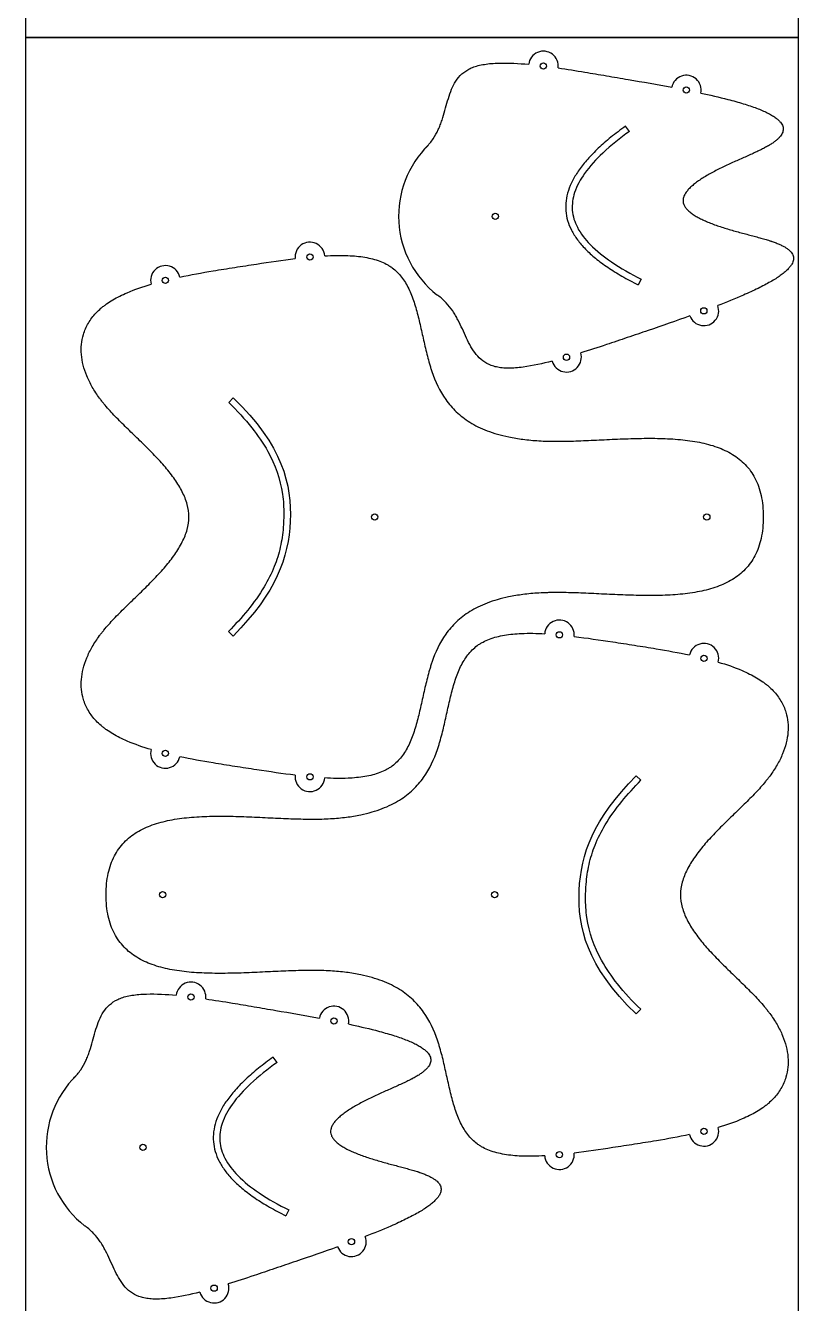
# Model space of a CAD drawing. Header units: inches. Extents: x 132 to 1257, y -131 to 658.
# Drawn here: x 342.8 to 402.8, y 459.9 to 559.1 of the extents above; entities that cross this region are included whole.
import ezdxf

# ---------------------------------------------------------------- set-up
doc = ezdxf.new("R2010")
doc.units = ezdxf.units.IN
doc.header["$MEASUREMENT"] = 0
doc.layers.add('Default', color=7, linetype='Continuous', true_color=0x000000)

msp = doc.modelspace()

# ---------------------------------------------------------------- linework, layer by layer
for p, q in [((389.659, 550.87), (389.364, 551.284)), ((390.569, 539.419), (390.343, 538.964)), ((358.549, 529.832), (358.901, 530.198)), ((358.539, 512.068), (358.901, 511.713)), ((390.545, 500.517), (390.182, 500.873)), ((390.534, 482.754), (390.182, 482.388)), ((362.302, 478.624), (362.007, 479.037)), ((363.212, 467.173), (362.986, 466.718))]:
    msp.add_line(p, q)
for centre in [(382.981, 555.949), (394.077, 554.08), (379.248, 544.281), (364.856, 541.126), (353.639, 539.31), (395.438, 536.947), (384.777, 533.349), (369.89, 520.955), (395.665, 520.955), (384.227, 511.802), (395.444, 509.986), (353.639, 502.6), (364.856, 500.784), (353.418, 491.631), (379.193, 491.631), (355.624, 483.703), (366.72, 481.834), (395.444, 473.276), (351.891, 472.035), (384.227, 471.46), (368.081, 464.701), (357.42, 461.103)]:
    msp.add_circle(centre, 0.243)
for centre, radius, start, end in [((382.981, 555.949), 1.15, 352.35281, 173.16351), ((394.077, 554.08), 1.15, 348.38206, 169.01779), ((379.49, 544.3), 7.749, 134.68144, 232.00163), ((364.856, 541.126), 1.15, 4.49243, 186.21622), ((353.639, 539.31), 1.15, 12.88306, 194.89535), ((395.438, 536.947), 1.15, 200.0704, 20.70522), ((384.777, 533.349), 1.15, 195.92068, 16.73535), ((384.227, 511.802), 1.15, 353.78379, 175.50666), ((395.444, 509.986), 1.15, 345.10257, 167.11691), ((353.639, 502.6), 1.15, 165.10257, 347.11691), ((364.856, 500.784), 1.15, 173.78379, 355.50666), ((355.624, 483.703), 1.15, 352.35281, 173.16351), ((366.72, 481.834), 1.15, 348.38206, 169.01779), ((352.134, 472.054), 7.749, 134.68144, 232.00163), ((395.444, 473.276), 1.15, 192.88306, 14.89535), ((384.227, 471.46), 1.15, 184.49243, 6.21622), ((368.081, 464.701), 1.15, 200.0704, 20.70522), ((357.42, 461.103), 1.15, 195.92068, 16.73535)]:
    msp.add_arc(centre, radius, start, end)
for points, knots in [([(373.815, 549.577), (373.834, 549.595), (373.854, 549.614), (374.079, 549.838), (374.262, 550.059), (374.578, 550.526), (374.709, 550.762), (374.879, 551.131), (374.931, 551.254), (375.027, 551.502), (375.071, 551.626), (375.196, 552.002), (375.269, 552.255), (375.408, 552.755), (375.476, 553.01), (375.618, 553.496), (375.694, 553.738), (375.869, 554.197), (375.969, 554.419), (376.211, 554.836), (376.351, 555.028), (376.693, 555.383), (376.89, 555.535), (377.228, 555.728), (377.352, 555.787), (377.621, 555.894), (377.763, 555.939), (378.07, 556.019), (378.233, 556.052), (378.576, 556.107), (378.757, 556.128), (379.134, 556.16), (379.332, 556.17), (380.296, 556.195), (381.061, 556.142), (381.839, 556.086)], [66.281424, 66.281424, 66.281424, 66.281424, 66.440526, 66.440526, 68.157779, 68.157779, 69.77307, 69.77307, 70.562433, 70.562433, 71.347091, 71.347091, 72.905441, 72.905441, 74.422825, 74.422825, 75.902387, 75.902387, 77.333066, 77.333066, 78.746494, 78.746494, 80.233136, 80.233136, 81.043621, 81.043621, 81.933755, 81.933755, 82.910006, 82.910006, 83.980114, 83.980114, 85.143028, 85.143028, 89.671428, 89.671428, 89.671428, 89.671428]), ([(384.12, 555.796), (384.808, 555.697), (385.502, 555.588), (386.751, 555.383), (387.312, 555.288), (388.155, 555.145), (388.437, 555.096), (389.002, 555), (389.285, 554.951), (390.695, 554.709), (391.823, 554.512), (392.948, 554.299)], [178.638265, 178.638265, 178.638265, 178.638265, 182.755607, 182.755607, 186.111239, 186.111239, 187.803421, 187.803421, 189.49543, 189.49543, 196.254512, 196.254512, 196.254512, 196.254512]), ([(395.203, 553.849), (395.904, 553.696), (396.601, 553.537), (397.503, 553.304), (397.711, 553.249), (398.114, 553.137), (398.308, 553.08), (398.682, 552.966), (398.862, 552.909), (399.206, 552.794), (399.371, 552.736), (399.682, 552.619), (399.829, 552.56), (400.106, 552.44), (400.236, 552.38), (400.477, 552.26), (400.59, 552.199), (400.796, 552.077), (400.891, 552.016), (401.061, 551.893), (401.139, 551.832), (401.274, 551.708), (401.334, 551.646), (401.427, 551.532), (401.462, 551.481), (401.52, 551.378), (401.544, 551.327), (401.596, 551.174), (401.607, 551.071), (401.588, 550.913), (401.575, 550.861), (401.538, 550.757), (401.513, 550.705), (401.453, 550.6), (401.417, 550.547), (401.333, 550.441), (401.284, 550.388), (401.177, 550.282), (401.117, 550.228), (400.986, 550.12), (400.915, 550.066), (400.76, 549.957), (400.677, 549.902), (400.499, 549.792), (400.404, 549.736), (400.257, 549.654), (400.205, 549.625), (400.126, 549.583), (400.099, 549.569), (400.044, 549.541), (400.017, 549.527), (399.872, 549.453), (399.754, 549.396), (399.509, 549.279), (399.382, 549.22), (399.12, 549.101), (398.986, 549.041), (398.711, 548.918), (398.57, 548.856), (398.286, 548.73), (398.142, 548.666), (397.704, 548.47), (397.411, 548.337), (396.833, 548.064), (396.545, 547.922), (396.127, 547.702), (395.992, 547.629), (395.727, 547.48), (395.599, 547.404), (395.351, 547.252), (395.231, 547.176), (395.003, 547.021), (394.894, 546.943), (394.69, 546.786), (394.593, 546.707), (394.416, 546.549), (394.333, 546.469), (394.187, 546.311), (394.121, 546.231), (394.008, 546.071), (393.96, 545.992), (393.885, 545.833), (393.856, 545.754), (393.823, 545.595), (393.817, 545.518), (393.829, 545.361), (393.848, 545.286), (393.906, 545.135), (393.946, 545.061), (394.045, 544.916), (394.105, 544.845), (394.241, 544.706), (394.32, 544.637), (394.489, 544.503), (394.583, 544.438), (394.783, 544.31), (394.891, 544.247), (395.118, 544.124), (395.237, 544.065), (395.487, 543.948), (395.617, 543.891), (395.886, 543.78), (396.025, 543.726), (396.309, 543.621), (396.454, 543.57), (396.902, 543.419), (397.209, 543.324), (397.822, 543.145), (398.132, 543.06), (398.595, 542.936), (398.747, 542.896), (399.048, 542.816), (399.197, 542.777), (399.487, 542.7), (399.63, 542.661), (399.907, 542.585), (400.042, 542.547), (400.302, 542.471), (400.428, 542.433), (400.582, 542.383), (400.612, 542.373), (400.656, 542.359), (400.671, 542.354), (400.7, 542.344), (400.714, 542.339), (400.784, 542.315), (400.84, 542.295), (400.998, 542.237), (401.101, 542.197), (401.294, 542.116), (401.385, 542.075), (401.555, 541.992), (401.634, 541.95), (401.78, 541.864), (401.848, 541.821), (401.971, 541.732), (402.027, 541.688), (402.127, 541.597), (402.171, 541.551), (402.248, 541.456), (402.28, 541.409), (402.333, 541.311), (402.354, 541.262), (402.399, 541.109), (402.404, 541.006), (402.377, 540.847), (402.362, 540.793), (402.321, 540.682), (402.294, 540.627), (402.222, 540.499), (402.172, 540.429), (402.058, 540.285), (401.992, 540.212), (401.843, 540.064), (401.759, 539.988), (401.575, 539.836), (401.473, 539.758), (401.255, 539.601), (401.136, 539.521), (400.881, 539.359), (400.745, 539.278), (400.457, 539.113), (400.304, 539.03), (399.983, 538.861), (399.814, 538.777), (399.462, 538.605), (399.279, 538.519), (398.9, 538.344), (398.703, 538.257), (397.848, 537.884), (397.183, 537.615), (396.514, 537.354)], [-72.816026, -72.816026, -72.816026, -72.816026, -68.589873, -68.589873, -67.318559, -67.318559, -66.122832, -66.122832, -65.008373, -65.008373, -63.980459, -63.980459, -63.043719, -63.043719, -62.201904, -62.201904, -61.451838, -61.451838, -60.790377, -60.790377, -60.212575, -60.212575, -59.710607, -59.710607, -59.34825, -59.34825, -59.018837, -59.018837, -58.399227, -58.399227, -58.086655, -58.086655, -57.74977, -57.74977, -57.37673, -57.37673, -56.958624, -56.958624, -56.489084, -56.489084, -55.962098, -55.962098, -55.376278, -55.376278, -54.729328, -54.729328, -54.382478, -54.382478, -54.203118, -54.203118, -54.019795, -54.019795, -53.249094, -53.249094, -52.425275, -52.425275, -51.557418, -51.557418, -50.654943, -50.654943, -49.727457, -49.727457, -47.836157, -47.836157, -45.968244, -45.968244, -45.060568, -45.060568, -44.184895, -44.184895, -43.349856, -43.349856, -42.56342, -42.56342, -41.835174, -41.835174, -41.168427, -41.168427, -40.565886, -40.565886, -40.025571, -40.025571, -39.537699, -39.537699, -39.081218, -39.081218, -38.624883, -38.624883, -38.137186, -38.137186, -37.597086, -37.597086, -36.994805, -36.994805, -36.328357, -36.328357, -35.600442, -35.600442, -34.814361, -34.814361, -33.979691, -33.979691, -33.104393, -33.104393, -32.197087, -32.197087, -30.329859, -30.329859, -28.439111, -28.439111, -27.511829, -27.511829, -26.609496, -26.609496, -25.741712, -25.741712, -24.91789, -24.91789, -24.147102, -24.147102, -23.963744, -23.963744, -23.873548, -23.873548, -23.784347, -23.784347, -23.437413, -23.437413, -22.790272, -22.790272, -22.204236, -22.204236, -21.677015, -21.677015, -21.207228, -21.207228, -20.788883, -20.788883, -20.415634, -20.415634, -20.078601, -20.078601, -19.765978, -19.765978, -19.146676, -19.146676, -18.817645, -18.817645, -18.4558, -18.4558, -17.954371, -17.954371, -17.377174, -17.377174, -16.71635, -16.71635, -15.966935, -15.966935, -15.125773, -15.125773, -14.18967, -14.18967, -13.162347, -13.162347, -12.048425, -12.048425, -10.853183, -10.853183, -9.582298, -9.582298, -5.347406, -5.347406, -5.347406, -5.347406]), ([(389.659, 550.87), (388.936, 550.354), (387.678, 549.362), (386.205, 547.774), (385.344, 546.251), (385.119, 544.748), (385.578, 543.299), (386.67, 541.931), (388.374, 540.596), (389.773, 539.815), (390.569, 539.419)], [0, 0, 0, 0, 1.049184, 1.888498, 2.547012, 3.094922, 3.642833, 4.301347, 5.14066, 6.189845, 6.189845, 6.189845, 6.189845]), ([(354.76, 539.567), (355.606, 539.746), (356.473, 539.904), (357.895, 540.142), (358.457, 540.231), (359.303, 540.363), (359.586, 540.406), (360.152, 540.493), (360.436, 540.537), (361.719, 540.733), (362.736, 540.883), (363.713, 541.002)], [3.971599, 3.971599, 3.971599, 3.971599, 8.279163, 8.279163, 11.085528, 11.085528, 12.49933, 12.49933, 13.913271, 13.913271, 18.900227, 18.900227, 18.900227, 18.900227]), ([(366.002, 541.216), (366.608, 541.248), (367.21, 541.262), (368.033, 541.227), (368.254, 541.213), (368.691, 541.169), (368.908, 541.141), (369.325, 541.07), (369.528, 541.027), (369.914, 540.926), (370.101, 540.868), (370.455, 540.734), (370.623, 540.659), (370.865, 540.53), (370.942, 540.486), (371.091, 540.392), (371.163, 540.343), (371.373, 540.188), (371.503, 540.076), (371.874, 539.71), (372.083, 539.434), (372.453, 538.829), (372.61, 538.498), (372.887, 537.805), (373.006, 537.434), (373.221, 536.677), (373.318, 536.279), (373.501, 535.483), (373.59, 535.071), (373.772, 534.256), (373.866, 533.846), (374.024, 533.237), (374.079, 533.035), (374.167, 532.735), (374.198, 532.636), (374.26, 532.438), (374.293, 532.34), (374.591, 531.47), (374.929, 530.73), (375.645, 529.718), (375.914, 529.404), (376.54, 528.809), (376.892, 528.54), (377.476, 528.178), (377.687, 528.061), (378.135, 527.841), (378.372, 527.738), (378.873, 527.546), (379.138, 527.458), (379.696, 527.296), (379.991, 527.224), (380.654, 527.086), (381.024, 527.026), (381.807, 526.925), (382.22, 526.888), (382.857, 526.85), (383.08, 526.841), (383.361, 526.833), (383.418, 526.832), (383.534, 526.829), (383.593, 526.828), (383.77, 526.826), (383.888, 526.825), (384.252, 526.825), (384.498, 526.827), (384.997, 526.837), (385.251, 526.844), (385.767, 526.861), (386.029, 526.872), (386.558, 526.894), (386.826, 526.907), (387.64, 526.945), (388.187, 526.972), (389.285, 527.018), (389.841, 527.038), (390.936, 527.058), (391.486, 527.06), (392.557, 527.034), (393.088, 527.006), (394.11, 526.91), (394.611, 526.842), (395.562, 526.652), (396.02, 526.532), (396.877, 526.224), (397.28, 526.04), (398.02, 525.587), (398.354, 525.326), (398.952, 524.703), (399.202, 524.351), (399.511, 523.76), (399.602, 523.548), (399.763, 523.098), (399.83, 522.861), (399.941, 522.359), (399.981, 522.095), (400.038, 521.539), (400.051, 521.247), (400.051, 520.955), (400.051, 520.664), (400.038, 520.372), (399.981, 519.816), (399.94, 519.551), (399.83, 519.05), (399.763, 518.812), (399.602, 518.362), (399.511, 518.15), (399.202, 517.559), (398.951, 517.207), (398.354, 516.584), (398.02, 516.323), (397.279, 515.87), (396.876, 515.686), (396.019, 515.378), (395.56, 515.258), (394.61, 515.068), (394.108, 515), (393.086, 514.904), (392.555, 514.877), (391.484, 514.85), (390.934, 514.852), (389.838, 514.873), (389.283, 514.893), (388.185, 514.939), (387.638, 514.966), (386.823, 515.004), (386.555, 515.016), (386.026, 515.039), (385.764, 515.049), (385.248, 515.067), (384.994, 515.074), (384.495, 515.083), (384.25, 515.086), (383.886, 515.086), (383.767, 515.085), (383.59, 515.082), (383.531, 515.081), (383.416, 515.079), (383.358, 515.077), (383.077, 515.069), (382.854, 515.06), (382.218, 515.022), (381.804, 514.985), (381.022, 514.884), (380.651, 514.824), (379.988, 514.685), (379.694, 514.614), (379.136, 514.452), (378.872, 514.364), (378.371, 514.172), (378.134, 514.069), (377.686, 513.848), (377.475, 513.732), (376.891, 513.369), (376.539, 513.101), (375.914, 512.506), (375.644, 512.192), (374.929, 511.18), (374.591, 510.44), (374.293, 509.57), (374.26, 509.472), (374.198, 509.275), (374.167, 509.175), (374.079, 508.875), (374.024, 508.674), (373.866, 508.065), (373.772, 507.655), (373.59, 506.84), (373.501, 506.428), (373.318, 505.632), (373.221, 505.234), (373.007, 504.477), (372.887, 504.106), (372.611, 503.413), (372.454, 503.083), (372.084, 502.477), (371.875, 502.201), (371.504, 501.835), (371.374, 501.723), (371.165, 501.569), (371.093, 501.52), (370.943, 501.426), (370.866, 501.381), (370.625, 501.253), (370.456, 501.178), (370.103, 501.043), (369.916, 500.985), (369.53, 500.884), (369.328, 500.841), (368.911, 500.77), (368.694, 500.741), (368.257, 500.698), (368.036, 500.683), (367.212, 500.648), (366.609, 500.663), (366.002, 500.694)], [22.654299, 22.654299, 22.654299, 22.654299, 25.624027, 25.624027, 26.717217, 26.717217, 27.790757, 27.790757, 28.804588, 28.804588, 29.761763, 29.761763, 30.669158, 30.669158, 31.107817, 31.107817, 31.538749, 31.538749, 32.388353, 32.388353, 34.101678, 34.101678, 35.893377, 35.893377, 37.794652, 37.794652, 39.791087, 39.791087, 41.84629, 41.84629, 43.930282, 43.930282, 44.966261, 44.966261, 45.481062, 45.481062, 45.993384, 45.993384, 50.036979, 50.036979, 52.08727, 52.08727, 54.281599, 54.281599, 55.467806, 55.467806, 56.737891, 56.737891, 58.108935, 58.108935, 59.597778, 59.597778, 61.44257, 61.44257, 63.48157, 63.48157, 64.581653, 64.581653, 64.865377, 64.865377, 65.152636, 65.152636, 65.737396, 65.737396, 66.944936, 66.944936, 68.197135, 68.197135, 69.48663, 69.48663, 70.805834, 70.805834, 73.502462, 73.502462, 76.217794, 76.217794, 78.89772, 78.89772, 81.488987, 81.488987, 83.94866, 83.94866, 86.254293, 86.254293, 88.418413, 88.418413, 90.505477, 90.505477, 92.638756, 92.638756, 93.769087, 93.769087, 94.976591, 94.976591, 96.283992, 96.283992, 97.712362, 97.712362, 97.712362, 99.140946, 99.140946, 100.448528, 100.448528, 101.656188, 101.656188, 102.786663, 102.786663, 104.920237, 104.920237, 107.007648, 107.007648, 109.172192, 109.172192, 111.478317, 111.478317, 113.938523, 113.938523, 116.530327, 116.530327, 119.210757, 119.210757, 121.92653, 121.92653, 124.623497, 124.623497, 125.942823, 125.942823, 127.232405, 127.232405, 128.484651, 128.484651, 129.692198, 129.692198, 130.276945, 130.276945, 130.564194, 130.564194, 130.847906, 130.847906, 131.947934, 131.947934, 133.98681, 133.98681, 135.831468, 135.831468, 137.319679, 137.319679, 138.690181, 138.690181, 139.959805, 139.959805, 141.145621, 141.145621, 143.339332, 143.339332, 145.389148, 145.389148, 149.431898, 149.431898, 149.944115, 149.944115, 150.45881, 150.45881, 151.494574, 151.494574, 153.578136, 153.578136, 155.632949, 155.632949, 157.629028, 157.629028, 159.530007, 159.530007, 161.321451, 161.321451, 163.034475, 163.034475, 163.883876, 163.883876, 164.314682, 164.314682, 164.753197, 164.753197, 165.660264, 165.660264, 166.617058, 166.617058, 167.630468, 167.630468, 168.703558, 168.703558, 169.796393, 169.796393, 172.770935, 172.770935, 172.770935, 172.770935]), ([(352.528, 502.896), (351.893, 503.087), (351.274, 503.296), (350.477, 503.638), (350.284, 503.727), (349.912, 503.913), (349.734, 504.009), (349.393, 504.21), (349.23, 504.314), (348.997, 504.479), (348.922, 504.534), (348.813, 504.619), (348.777, 504.648), (348.707, 504.705), (348.673, 504.734), (348.506, 504.878), (348.378, 504.999), (348.03, 505.369), (347.828, 505.634), (347.497, 506.197), (347.369, 506.488), (347.123, 507.3), (347.075, 507.823), (347.138, 508.626), (347.185, 508.9), (347.325, 509.458), (347.42, 509.74), (347.655, 510.309), (347.799, 510.596), (348.13, 511.172), (348.322, 511.462), (348.581, 511.813), (348.636, 511.886), (348.72, 511.994), (348.749, 512.03), (348.807, 512.103), (348.836, 512.139), (348.987, 512.323), (349.111, 512.468), (349.37, 512.758), (349.504, 512.903), (349.78, 513.194), (349.922, 513.34), (350.359, 513.781), (350.663, 514.078), (351.272, 514.667), (351.581, 514.964), (352.192, 515.564), (352.497, 515.868), (353.08, 516.478), (353.365, 516.788), (353.891, 517.409), (354.139, 517.725), (354.579, 518.356), (354.777, 518.677), (355.102, 519.319), (355.234, 519.644), (355.413, 520.298), (355.462, 520.624), (355.462, 521.286), (355.413, 521.612), (355.234, 522.266), (355.102, 522.591), (354.778, 523.233), (354.58, 523.554), (354.14, 524.185), (353.891, 524.501), (353.366, 525.121), (353.082, 525.431), (352.499, 526.041), (352.194, 526.345), (351.583, 526.944), (351.274, 527.242), (350.665, 527.831), (350.362, 528.127), (349.924, 528.568), (349.782, 528.714), (349.506, 529.005), (349.372, 529.15), (349.113, 529.44), (348.989, 529.585), (348.838, 529.769), (348.809, 529.805), (348.751, 529.878), (348.722, 529.914), (348.638, 530.022), (348.583, 530.095), (348.324, 530.446), (348.132, 530.735), (347.8, 531.312), (347.657, 531.598), (347.421, 532.167), (347.326, 532.449), (347.186, 533.007), (347.139, 533.281), (347.074, 534.084), (347.122, 534.606), (347.368, 535.418), (347.496, 535.71), (347.826, 536.273), (348.027, 536.538), (348.376, 536.909), (348.503, 537.03), (348.67, 537.174), (348.704, 537.203), (348.774, 537.26), (348.81, 537.289), (348.919, 537.374), (348.994, 537.429), (349.227, 537.594), (349.39, 537.698), (349.73, 537.899), (349.908, 537.995), (350.28, 538.181), (350.473, 538.27), (351.271, 538.613), (351.892, 538.823), (352.528, 539.015)], [195.225961, 195.225961, 195.225961, 195.225961, 198.45186, 198.45186, 199.501694, 199.501694, 200.501773, 200.501773, 201.451212, 201.451212, 201.909082, 201.909082, 202.133851, 202.133851, 202.356021, 202.356021, 203.220879, 203.220879, 204.861406, 204.861406, 206.432272, 206.432272, 209.033486, 209.033486, 210.40788, 210.40788, 211.873517, 211.873517, 213.452669, 213.452669, 215.162851, 215.162851, 215.612916, 215.612916, 215.841362, 215.841362, 216.072118, 216.072118, 217.017786, 217.017786, 217.996346, 217.996346, 219.003373, 219.003373, 221.070869, 221.070869, 223.194958, 223.194958, 225.309078, 225.309078, 227.368774, 227.368774, 229.332615, 229.332615, 231.172169, 231.172169, 232.884642, 232.884642, 234.510237, 234.510237, 236.135311, 236.135311, 237.847192, 237.847192, 239.686068, 239.686068, 241.649171, 241.649171, 243.708114, 243.708114, 245.821516, 245.821516, 247.944976, 247.944976, 250.011991, 250.011991, 251.018833, 251.018833, 251.997252, 251.997252, 252.942822, 252.942822, 253.173559, 253.173559, 253.401989, 253.401989, 253.852024, 253.852024, 255.562118, 255.562118, 257.141211, 257.141211, 258.606786, 258.606786, 259.981075, 259.981075, 262.581718, 262.581718, 264.152615, 264.152615, 265.792936, 265.792936, 266.657613, 266.657613, 266.87973, 266.87973, 267.104444, 267.104444, 267.562199, 267.562199, 268.511395, 268.511395, 269.511227, 269.511227, 270.560825, 270.560825, 273.794095, 273.794095, 273.794095, 273.794095]), ([(383.672, 533.034), (382.913, 532.856), (382.166, 532.683), (381.211, 532.555), (381.014, 532.534), (380.637, 532.506), (380.454, 532.498), (380.107, 532.498), (379.94, 532.504), (379.625, 532.535), (379.477, 532.557), (379.195, 532.62), (379.063, 532.659), (378.698, 532.796), (378.48, 532.914), (378.086, 533.211), (377.917, 533.378), (377.612, 533.752), (377.478, 533.955), (377.232, 534.381), (377.119, 534.608), (376.902, 535.066), (376.795, 535.307), (376.579, 535.779), (376.467, 536.017), (376.284, 536.368), (376.22, 536.485), (376.086, 536.714), (376.016, 536.827), (375.789, 537.165), (375.623, 537.378), (375.237, 537.789), (375.021, 537.978), (374.764, 538.163), (374.742, 538.179), (374.72, 538.194)], [21.337342, 21.337342, 21.337342, 21.337342, 25.86095, 25.86095, 27.024377, 27.024377, 28.094974, 28.094974, 29.071677, 29.071677, 29.962213, 29.962213, 30.77301, 30.77301, 32.260053, 32.260053, 33.67371, 33.67371, 35.104563, 35.104563, 36.584308, 36.584308, 38.101893, 38.101893, 39.660469, 39.660469, 40.445242, 40.445242, 41.234722, 41.234722, 42.850267, 42.850267, 44.567839, 44.567839, 44.726002, 44.726002, 44.726002, 44.726002]), ([(394.359, 536.553), (393.283, 536.166), (392.202, 535.794), (390.849, 535.332), (390.577, 535.24), (390.035, 535.055), (389.763, 534.962), (388.953, 534.687), (388.415, 534.505), (387.212, 534.105), (386.542, 533.887), (385.878, 533.68)], [-0.823595, -0.823595, -0.823595, -0.823595, 5.925481, 5.925481, 7.617573, 7.617573, 9.309877, 9.309877, 12.665867, 12.665867, 16.79159, 16.79159, 16.79159, 16.79159]), ([(358.549, 529.832), (359.19, 529.215), (360.3, 528.024), (361.901, 525.714), (362.739, 523.386), (362.849, 521.334), (362.792, 519.963), (362.594, 518.588), (362.114, 517.031), (360.927, 514.708), (359.576, 513.126), (358.539, 512.068)], [0, 0, 0, 0, 1.051159, 1.918551, 3.309378, 3.926598, 4.331135, 4.934054, 5.560341, 6.2507, 8.000106, 8.000106, 8.000106, 8.000106]), ([(383.081, 471.369), (382.475, 471.338), (381.873, 471.324), (381.05, 471.358), (380.829, 471.373), (380.392, 471.416), (380.175, 471.445), (379.758, 471.516), (379.555, 471.558), (379.169, 471.66), (378.982, 471.718), (378.628, 471.852), (378.46, 471.927), (378.218, 472.056), (378.141, 472.1), (377.992, 472.194), (377.92, 472.243), (377.71, 472.398), (377.58, 472.51), (377.209, 472.876), (377, 473.151), (376.63, 473.757), (376.473, 474.088), (376.196, 474.781), (376.077, 475.152), (375.862, 475.908), (375.765, 476.306), (375.582, 477.103), (375.493, 477.515), (375.311, 478.33), (375.217, 478.74), (375.059, 479.349), (375.004, 479.551), (374.916, 479.851), (374.885, 479.95), (374.823, 480.148), (374.79, 480.246), (374.492, 481.115), (374.154, 481.856), (373.438, 482.868), (373.169, 483.182), (372.543, 483.777), (372.191, 484.046), (371.607, 484.408), (371.396, 484.525), (370.948, 484.745), (370.711, 484.848), (370.21, 485.04), (369.945, 485.128), (369.387, 485.289), (369.092, 485.361), (368.429, 485.499), (368.059, 485.56), (367.276, 485.66), (366.863, 485.698), (366.226, 485.735), (366.003, 485.745), (365.722, 485.753), (365.665, 485.754), (365.549, 485.757), (365.49, 485.758), (365.313, 485.76), (365.195, 485.761), (364.831, 485.761), (364.585, 485.759), (364.086, 485.749), (363.832, 485.742), (363.316, 485.724), (363.054, 485.714), (362.525, 485.691), (362.257, 485.679), (361.443, 485.641), (360.896, 485.614), (359.798, 485.568), (359.242, 485.548), (358.147, 485.527), (357.597, 485.526), (356.527, 485.552), (355.995, 485.579), (354.973, 485.676), (354.472, 485.744), (353.521, 485.934), (353.063, 486.054), (352.206, 486.362), (351.803, 486.546), (351.063, 486.999), (350.729, 487.26), (350.131, 487.883), (349.881, 488.235), (349.572, 488.826), (349.481, 489.038), (349.32, 489.488), (349.253, 489.725), (349.143, 490.227), (349.102, 490.491), (349.045, 491.047), (349.032, 491.339), (349.032, 491.631), (349.032, 491.922), (349.045, 492.214), (349.102, 492.77), (349.143, 493.034), (349.253, 493.536), (349.32, 493.774), (349.481, 494.224), (349.572, 494.435), (349.881, 495.027), (350.132, 495.378), (350.729, 496.001), (351.063, 496.263), (351.804, 496.716), (352.207, 496.9), (353.064, 497.208), (353.523, 497.328), (354.473, 497.518), (354.975, 497.585), (355.997, 497.682), (356.528, 497.709), (357.599, 497.735), (358.149, 497.734), (359.245, 497.713), (359.8, 497.693), (360.898, 497.647), (361.446, 497.62), (362.26, 497.582), (362.528, 497.57), (363.057, 497.547), (363.319, 497.537), (363.835, 497.519), (364.089, 497.512), (364.588, 497.503), (364.833, 497.5), (365.197, 497.5), (365.316, 497.501), (365.493, 497.504), (365.552, 497.505), (365.668, 497.507), (365.725, 497.508), (366.006, 497.516), (366.229, 497.526), (366.865, 497.564), (367.279, 497.601), (368.061, 497.702), (368.432, 497.762), (369.095, 497.9), (369.389, 497.972), (369.947, 498.134), (370.211, 498.222), (370.712, 498.414), (370.949, 498.517), (371.397, 498.737), (371.608, 498.854), (372.192, 499.216), (372.544, 499.485), (373.169, 500.08), (373.439, 500.394), (374.154, 501.405), (374.492, 502.146), (374.79, 503.015), (374.823, 503.114), (374.885, 503.311), (374.916, 503.41), (375.004, 503.711), (375.059, 503.912), (375.217, 504.521), (375.311, 504.931), (375.493, 505.745), (375.582, 506.158), (375.765, 506.954), (375.862, 507.352), (376.076, 508.109), (376.196, 508.479), (376.472, 509.172), (376.629, 509.503), (376.999, 510.109), (377.208, 510.385), (377.579, 510.75), (377.709, 510.863), (377.918, 511.017), (377.99, 511.066), (378.14, 511.16), (378.217, 511.205), (378.458, 511.333), (378.627, 511.408), (378.981, 511.542), (379.167, 511.601), (379.553, 511.702), (379.755, 511.745), (380.173, 511.816), (380.389, 511.844), (380.827, 511.888), (381.047, 511.903), (381.871, 511.938), (382.474, 511.923), (383.081, 511.892)], [22.654299, 22.654299, 22.654299, 22.654299, 25.624027, 25.624027, 26.717217, 26.717217, 27.790757, 27.790757, 28.804588, 28.804588, 29.761763, 29.761763, 30.669158, 30.669158, 31.107817, 31.107817, 31.538749, 31.538749, 32.388353, 32.388353, 34.101678, 34.101678, 35.893377, 35.893377, 37.794652, 37.794652, 39.791087, 39.791087, 41.84629, 41.84629, 43.930282, 43.930282, 44.966261, 44.966261, 45.481062, 45.481062, 45.993384, 45.993384, 50.036979, 50.036979, 52.08727, 52.08727, 54.281599, 54.281599, 55.467806, 55.467806, 56.737891, 56.737891, 58.108935, 58.108935, 59.597778, 59.597778, 61.44257, 61.44257, 63.48157, 63.48157, 64.581653, 64.581653, 64.865377, 64.865377, 65.152636, 65.152636, 65.737396, 65.737396, 66.944936, 66.944936, 68.197135, 68.197135, 69.48663, 69.48663, 70.805834, 70.805834, 73.502462, 73.502462, 76.217794, 76.217794, 78.89772, 78.89772, 81.488987, 81.488987, 83.94866, 83.94866, 86.254293, 86.254293, 88.418413, 88.418413, 90.505477, 90.505477, 92.638756, 92.638756, 93.769087, 93.769087, 94.976591, 94.976591, 96.283992, 96.283992, 97.712362, 97.712362, 97.712362, 99.140946, 99.140946, 100.448528, 100.448528, 101.656188, 101.656188, 102.786663, 102.786663, 104.920237, 104.920237, 107.007648, 107.007648, 109.172192, 109.172192, 111.478317, 111.478317, 113.938523, 113.938523, 116.530327, 116.530327, 119.210757, 119.210757, 121.92653, 121.92653, 124.623497, 124.623497, 125.942823, 125.942823, 127.232405, 127.232405, 128.484651, 128.484651, 129.692198, 129.692198, 130.276945, 130.276945, 130.564194, 130.564194, 130.847906, 130.847906, 131.947934, 131.947934, 133.98681, 133.98681, 135.831468, 135.831468, 137.319679, 137.319679, 138.690181, 138.690181, 139.959805, 139.959805, 141.145621, 141.145621, 143.339332, 143.339332, 145.389148, 145.389148, 149.431898, 149.431898, 149.944115, 149.944115, 150.45881, 150.45881, 151.494574, 151.494574, 153.578136, 153.578136, 155.632949, 155.632949, 157.629028, 157.629028, 159.530007, 159.530007, 161.321451, 161.321451, 163.034475, 163.034475, 163.883876, 163.883876, 164.314682, 164.314682, 164.753197, 164.753197, 165.660264, 165.660264, 166.617058, 166.617058, 167.630468, 167.630468, 168.703558, 168.703558, 169.796393, 169.796393, 172.770935, 172.770935, 172.770935, 172.770935]), ([(385.37, 511.677), (386.346, 511.559), (387.361, 511.409), (388.643, 511.213), (388.926, 511.17), (389.492, 511.082), (389.776, 511.039), (390.621, 510.907), (391.183, 510.818), (392.607, 510.58), (393.476, 510.422), (394.323, 510.242)], [176.525319, 176.525319, 176.525319, 176.525319, 181.504471, 181.504471, 182.918239, 182.918239, 184.3319, 184.3319, 187.138074, 187.138074, 191.454008, 191.454008, 191.454008, 191.454008]), ([(396.555, 509.69), (397.19, 509.499), (397.809, 509.29), (398.606, 508.948), (398.799, 508.859), (399.171, 508.673), (399.349, 508.577), (399.69, 508.376), (399.853, 508.272), (400.086, 508.107), (400.161, 508.052), (400.27, 507.967), (400.306, 507.938), (400.376, 507.881), (400.41, 507.852), (400.578, 507.708), (400.705, 507.587), (401.053, 507.216), (401.255, 506.952), (401.586, 506.389), (401.714, 506.097), (401.96, 505.286), (402.008, 504.763), (401.945, 503.96), (401.898, 503.685), (401.759, 503.127), (401.663, 502.846), (401.428, 502.277), (401.284, 501.99), (400.953, 501.413), (400.761, 501.124), (400.502, 500.773), (400.447, 500.7), (400.363, 500.592), (400.334, 500.556), (400.276, 500.483), (400.247, 500.447), (400.096, 500.263), (399.972, 500.118), (399.713, 499.828), (399.579, 499.683), (399.303, 499.392), (399.161, 499.246), (398.724, 498.804), (398.42, 498.508), (397.811, 497.919), (397.502, 497.621), (396.891, 497.022), (396.586, 496.717), (396.003, 496.108), (395.719, 495.798), (395.192, 495.177), (394.944, 494.861), (394.504, 494.23), (394.306, 493.909), (393.981, 493.267), (393.849, 492.942), (393.67, 492.288), (393.621, 491.962), (393.621, 491.299), (393.67, 490.973), (393.849, 490.32), (393.981, 489.995), (394.305, 489.353), (394.503, 489.032), (394.943, 488.401), (395.192, 488.085), (395.717, 487.465), (396.002, 487.155), (396.584, 486.545), (396.889, 486.241), (397.5, 485.642), (397.81, 485.344), (398.418, 484.755), (398.722, 484.459), (399.159, 484.018), (399.301, 483.872), (399.577, 483.581), (399.711, 483.436), (399.97, 483.145), (400.094, 483.001), (400.245, 482.817), (400.274, 482.781), (400.332, 482.708), (400.361, 482.672), (400.445, 482.564), (400.5, 482.491), (400.759, 482.14), (400.951, 481.851), (401.283, 481.274), (401.426, 480.988), (401.662, 480.419), (401.757, 480.137), (401.897, 479.579), (401.944, 479.305), (402.009, 478.502), (401.961, 477.979), (401.716, 477.167), (401.587, 476.876), (401.257, 476.313), (401.056, 476.048), (400.708, 475.677), (400.58, 475.556), (400.413, 475.412), (400.379, 475.383), (400.309, 475.326), (400.273, 475.297), (400.164, 475.212), (400.089, 475.157), (399.856, 474.992), (399.693, 474.888), (399.353, 474.687), (399.175, 474.59), (398.803, 474.404), (398.61, 474.315), (397.812, 473.973), (397.191, 473.763), (396.555, 473.571)], [195.225961, 195.225961, 195.225961, 195.225961, 198.45186, 198.45186, 199.501694, 199.501694, 200.501773, 200.501773, 201.451212, 201.451212, 201.909082, 201.909082, 202.133851, 202.133851, 202.356021, 202.356021, 203.220879, 203.220879, 204.861406, 204.861406, 206.432272, 206.432272, 209.033486, 209.033486, 210.40788, 210.40788, 211.873517, 211.873517, 213.452669, 213.452669, 215.162851, 215.162851, 215.612916, 215.612916, 215.841362, 215.841362, 216.072118, 216.072118, 217.017786, 217.017786, 217.996346, 217.996346, 219.003373, 219.003373, 221.070869, 221.070869, 223.194958, 223.194958, 225.309078, 225.309078, 227.368774, 227.368774, 229.332615, 229.332615, 231.172169, 231.172169, 232.884642, 232.884642, 234.510237, 234.510237, 236.135311, 236.135311, 237.847192, 237.847192, 239.686068, 239.686068, 241.649171, 241.649171, 243.708114, 243.708114, 245.821516, 245.821516, 247.944976, 247.944976, 250.011991, 250.011991, 251.018833, 251.018833, 251.997252, 251.997252, 252.942822, 252.942822, 253.173559, 253.173559, 253.401989, 253.401989, 253.852024, 253.852024, 255.562118, 255.562118, 257.141211, 257.141211, 258.606786, 258.606786, 259.981075, 259.981075, 262.581718, 262.581718, 264.152615, 264.152615, 265.792936, 265.792936, 266.657613, 266.657613, 266.87973, 266.87973, 267.104444, 267.104444, 267.562199, 267.562199, 268.511395, 268.511395, 269.511227, 269.511227, 270.560825, 270.560825, 273.794095, 273.794095, 273.794095, 273.794095]), ([(363.713, 500.909), (362.737, 501.027), (361.722, 501.177), (360.44, 501.373), (360.157, 501.416), (359.591, 501.503), (359.307, 501.547), (358.462, 501.679), (357.9, 501.768), (356.476, 502.006), (355.607, 502.164), (354.76, 502.344)], [176.525319, 176.525319, 176.525319, 176.525319, 181.504471, 181.504471, 182.918239, 182.918239, 184.3319, 184.3319, 187.138074, 187.138074, 191.454008, 191.454008, 191.454008, 191.454008]), ([(390.534, 482.754), (389.893, 483.371), (388.783, 484.561), (387.182, 486.872), (386.344, 489.2), (386.234, 491.251), (386.291, 492.623), (386.489, 493.998), (386.969, 495.555), (388.156, 497.878), (389.507, 499.46), (390.545, 500.517)], [0, 0, 0, 0, 1.051159, 1.918551, 3.309378, 3.926598, 4.331135, 4.934054, 5.560341, 6.2507, 8.000106, 8.000106, 8.000106, 8.000106]), ([(346.458, 477.33), (346.478, 477.349), (346.497, 477.368), (346.722, 477.592), (346.905, 477.813), (347.221, 478.279), (347.352, 478.516), (347.522, 478.885), (347.574, 479.007), (347.67, 479.255), (347.714, 479.38), (347.839, 479.756), (347.912, 480.008), (348.051, 480.509), (348.119, 480.763), (348.261, 481.249), (348.337, 481.491), (348.512, 481.951), (348.612, 482.173), (348.855, 482.59), (348.994, 482.782), (349.336, 483.137), (349.533, 483.288), (349.871, 483.482), (349.996, 483.541), (350.264, 483.647), (350.407, 483.693), (350.713, 483.773), (350.876, 483.806), (351.219, 483.86), (351.4, 483.881), (351.777, 483.913), (351.975, 483.923), (352.939, 483.949), (353.704, 483.896), (354.483, 483.839)], [66.281424, 66.281424, 66.281424, 66.281424, 66.440526, 66.440526, 68.157779, 68.157779, 69.77307, 69.77307, 70.562433, 70.562433, 71.347091, 71.347091, 72.905441, 72.905441, 74.422825, 74.422825, 75.902387, 75.902387, 77.333066, 77.333066, 78.746494, 78.746494, 80.233136, 80.233136, 81.043621, 81.043621, 81.933755, 81.933755, 82.910006, 82.910006, 83.980114, 83.980114, 85.143028, 85.143028, 89.671428, 89.671428, 89.671428, 89.671428]), ([(356.763, 483.55), (357.451, 483.451), (358.145, 483.341), (359.394, 483.136), (359.955, 483.042), (360.798, 482.898), (361.08, 482.85), (361.645, 482.753), (361.928, 482.705), (363.338, 482.462), (364.466, 482.265), (365.591, 482.053)], [178.638265, 178.638265, 178.638265, 178.638265, 182.755607, 182.755607, 186.111239, 186.111239, 187.803421, 187.803421, 189.49543, 189.49543, 196.254512, 196.254512, 196.254512, 196.254512]), ([(367.846, 481.602), (368.547, 481.45), (369.244, 481.291), (370.146, 481.058), (370.354, 481.002), (370.757, 480.89), (370.951, 480.834), (371.326, 480.72), (371.505, 480.663), (371.849, 480.547), (372.014, 480.489), (372.325, 480.372), (372.472, 480.313), (372.749, 480.194), (372.879, 480.134), (373.12, 480.013), (373.233, 479.953), (373.439, 479.831), (373.534, 479.77), (373.705, 479.647), (373.782, 479.585), (373.918, 479.462), (373.978, 479.4), (374.07, 479.285), (374.105, 479.234), (374.163, 479.132), (374.187, 479.081), (374.239, 478.928), (374.25, 478.825), (374.231, 478.667), (374.218, 478.615), (374.181, 478.51), (374.156, 478.458), (374.096, 478.353), (374.06, 478.301), (373.976, 478.195), (373.928, 478.142), (373.82, 478.035), (373.76, 477.982), (373.629, 477.874), (373.558, 477.82), (373.403, 477.711), (373.32, 477.656), (373.142, 477.545), (373.048, 477.49), (372.9, 477.407), (372.848, 477.379), (372.769, 477.337), (372.742, 477.323), (372.687, 477.294), (372.66, 477.28), (372.515, 477.207), (372.397, 477.149), (372.152, 477.033), (372.025, 476.974), (371.763, 476.855), (371.629, 476.794), (371.354, 476.672), (371.213, 476.61), (370.929, 476.484), (370.785, 476.42), (370.347, 476.224), (370.054, 476.091), (369.476, 475.817), (369.188, 475.675), (368.77, 475.456), (368.635, 475.382), (368.37, 475.233), (368.242, 475.158), (367.994, 475.006), (367.874, 474.929), (367.646, 474.774), (367.537, 474.697), (367.333, 474.54), (367.236, 474.461), (367.059, 474.303), (366.976, 474.223), (366.83, 474.064), (366.764, 473.984), (366.651, 473.825), (366.603, 473.745), (366.528, 473.586), (366.499, 473.507), (366.466, 473.349), (366.46, 473.271), (366.472, 473.115), (366.491, 473.039), (366.549, 472.888), (366.589, 472.815), (366.688, 472.67), (366.748, 472.599), (366.885, 472.459), (366.963, 472.391), (367.132, 472.257), (367.226, 472.191), (367.426, 472.063), (367.534, 472), (367.761, 471.878), (367.88, 471.818), (368.13, 471.702), (368.26, 471.645), (368.529, 471.534), (368.668, 471.48), (368.952, 471.375), (369.097, 471.323), (369.545, 471.173), (369.852, 471.078), (370.465, 470.899), (370.775, 470.814), (371.238, 470.69), (371.39, 470.649), (371.691, 470.57), (371.84, 470.531), (372.131, 470.453), (372.273, 470.415), (372.55, 470.338), (372.685, 470.3), (372.945, 470.224), (373.071, 470.186), (373.225, 470.136), (373.255, 470.127), (373.299, 470.112), (373.314, 470.107), (373.343, 470.097), (373.357, 470.093), (373.427, 470.069), (373.483, 470.049), (373.642, 469.991), (373.744, 469.951), (373.937, 469.87), (374.028, 469.829), (374.198, 469.745), (374.277, 469.703), (374.424, 469.618), (374.491, 469.574), (374.614, 469.486), (374.67, 469.441), (374.77, 469.35), (374.814, 469.304), (374.891, 469.21), (374.923, 469.162), (374.976, 469.065), (374.997, 469.016), (375.042, 468.863), (375.047, 468.76), (375.021, 468.6), (375.005, 468.546), (374.964, 468.436), (374.937, 468.38), (374.865, 468.253), (374.815, 468.182), (374.701, 468.039), (374.635, 467.966), (374.486, 467.817), (374.402, 467.742), (374.218, 467.589), (374.117, 467.511), (373.898, 467.354), (373.779, 467.274), (373.525, 467.113), (373.389, 467.032), (373.1, 466.866), (372.947, 466.783), (372.626, 466.615), (372.457, 466.53), (372.106, 466.359), (371.922, 466.272), (371.543, 466.098), (371.346, 466.01), (370.491, 465.637), (369.826, 465.369), (369.157, 465.107)], [-72.816026, -72.816026, -72.816026, -72.816026, -68.589873, -68.589873, -67.318559, -67.318559, -66.122832, -66.122832, -65.008373, -65.008373, -63.980459, -63.980459, -63.043719, -63.043719, -62.201904, -62.201904, -61.451838, -61.451838, -60.790377, -60.790377, -60.212575, -60.212575, -59.710607, -59.710607, -59.34825, -59.34825, -59.018837, -59.018837, -58.399227, -58.399227, -58.086655, -58.086655, -57.74977, -57.74977, -57.37673, -57.37673, -56.958624, -56.958624, -56.489084, -56.489084, -55.962098, -55.962098, -55.376278, -55.376278, -54.729328, -54.729328, -54.382478, -54.382478, -54.203118, -54.203118, -54.019795, -54.019795, -53.249094, -53.249094, -52.425275, -52.425275, -51.557418, -51.557418, -50.654943, -50.654943, -49.727457, -49.727457, -47.836157, -47.836157, -45.968244, -45.968244, -45.060568, -45.060568, -44.184895, -44.184895, -43.349856, -43.349856, -42.56342, -42.56342, -41.835174, -41.835174, -41.168427, -41.168427, -40.565886, -40.565886, -40.025571, -40.025571, -39.537699, -39.537699, -39.081218, -39.081218, -38.624883, -38.624883, -38.137186, -38.137186, -37.597086, -37.597086, -36.994805, -36.994805, -36.328357, -36.328357, -35.600442, -35.600442, -34.814361, -34.814361, -33.979691, -33.979691, -33.104393, -33.104393, -32.197087, -32.197087, -30.329859, -30.329859, -28.439111, -28.439111, -27.511829, -27.511829, -26.609496, -26.609496, -25.741712, -25.741712, -24.91789, -24.91789, -24.147102, -24.147102, -23.963744, -23.963744, -23.873548, -23.873548, -23.784347, -23.784347, -23.437413, -23.437413, -22.790272, -22.790272, -22.204236, -22.204236, -21.677015, -21.677015, -21.207228, -21.207228, -20.788883, -20.788883, -20.415634, -20.415634, -20.078601, -20.078601, -19.765978, -19.765978, -19.146676, -19.146676, -18.817645, -18.817645, -18.4558, -18.4558, -17.954371, -17.954371, -17.377174, -17.377174, -16.71635, -16.71635, -15.966935, -15.966935, -15.125773, -15.125773, -14.18967, -14.18967, -13.162347, -13.162347, -12.048425, -12.048425, -10.853183, -10.853183, -9.582298, -9.582298, -5.347406, -5.347406, -5.347406, -5.347406]), ([(362.302, 478.624), (361.579, 478.108), (360.321, 477.115), (358.848, 475.528), (357.987, 474.005), (357.762, 472.501), (358.221, 471.052), (359.313, 469.684), (361.017, 468.349), (362.416, 467.568), (363.212, 467.173)], [0, 0, 0, 0, 1.049184, 1.888498, 2.547012, 3.094922, 3.642833, 4.301347, 5.14066, 6.189845, 6.189845, 6.189845, 6.189845]), ([(394.323, 473.019), (393.477, 472.84), (392.61, 472.682), (391.188, 472.444), (390.626, 472.355), (389.781, 472.223), (389.497, 472.18), (388.931, 472.092), (388.647, 472.049), (387.364, 471.853), (386.347, 471.703), (385.37, 471.584)], [3.971599, 3.971599, 3.971599, 3.971599, 8.279163, 8.279163, 11.085528, 11.085528, 12.49933, 12.49933, 13.913271, 13.913271, 18.900227, 18.900227, 18.900227, 18.900227]), ([(356.315, 460.788), (355.556, 460.609), (354.81, 460.436), (353.854, 460.309), (353.657, 460.288), (353.28, 460.259), (353.097, 460.251), (352.75, 460.251), (352.583, 460.258), (352.268, 460.288), (352.12, 460.311), (351.838, 460.374), (351.706, 460.412), (351.341, 460.549), (351.123, 460.668), (350.729, 460.964), (350.56, 461.132), (350.255, 461.505), (350.121, 461.709), (349.875, 462.135), (349.762, 462.362), (349.545, 462.82), (349.438, 463.06), (349.222, 463.533), (349.11, 463.771), (348.927, 464.122), (348.864, 464.238), (348.729, 464.468), (348.659, 464.581), (348.433, 464.918), (348.266, 465.131), (347.88, 465.542), (347.664, 465.731), (347.407, 465.917), (347.385, 465.932), (347.363, 465.947)], [21.337342, 21.337342, 21.337342, 21.337342, 25.86095, 25.86095, 27.024377, 27.024377, 28.094974, 28.094974, 29.071677, 29.071677, 29.962213, 29.962213, 30.77301, 30.77301, 32.260053, 32.260053, 33.67371, 33.67371, 35.104563, 35.104563, 36.584308, 36.584308, 38.101893, 38.101893, 39.660469, 39.660469, 40.445242, 40.445242, 41.234722, 41.234722, 42.850267, 42.850267, 44.567839, 44.567839, 44.726002, 44.726002, 44.726002, 44.726002]), ([(367.002, 464.306), (365.926, 463.919), (364.845, 463.547), (363.492, 463.085), (363.22, 462.993), (362.678, 462.808), (362.406, 462.716), (361.597, 462.441), (361.058, 462.259), (359.855, 461.859), (359.185, 461.641), (358.521, 461.434)], [-0.823595, -0.823595, -0.823595, -0.823595, 5.925481, 5.925481, 7.617573, 7.617573, 9.309877, 9.309877, 12.665867, 12.665867, 16.79159, 16.79159, 16.79159, 16.79159])]:
    msp.add_open_spline(points, degree=3, knots=knots)
for points, degree in [([(389.364, 551.284), (379.589, 544.308), (390.343, 538.964)], 2), ([(358.901, 530.198), (362.755, 526.491), (364.144, 520.43), (362.25, 515.126), (358.901, 511.713)], 3), ([(390.182, 482.388), (386.328, 486.095), (384.939, 492.156), (386.833, 497.46), (390.182, 500.873)], 3), ([(362.007, 479.037), (352.232, 472.062), (362.986, 466.718)], 2)]:
    msp.add_open_spline(points, degree=degree)
at = {"layer": 'Default'}
for points in [[(342.781, 558.162), (402.781, 558.162), (402.781, 658.162), (342.781, 658.162)], [(342.781, 458.162), (402.781, 458.162), (402.781, 558.162), (342.781, 558.162)], [(342.781, 458.162), (402.781, 458.162), (402.781, 558.162), (342.781, 558.162)]]:
    msp.add_lwpolyline(points, close=True, dxfattribs=at)

doc.saveas('drawing.dxf')
